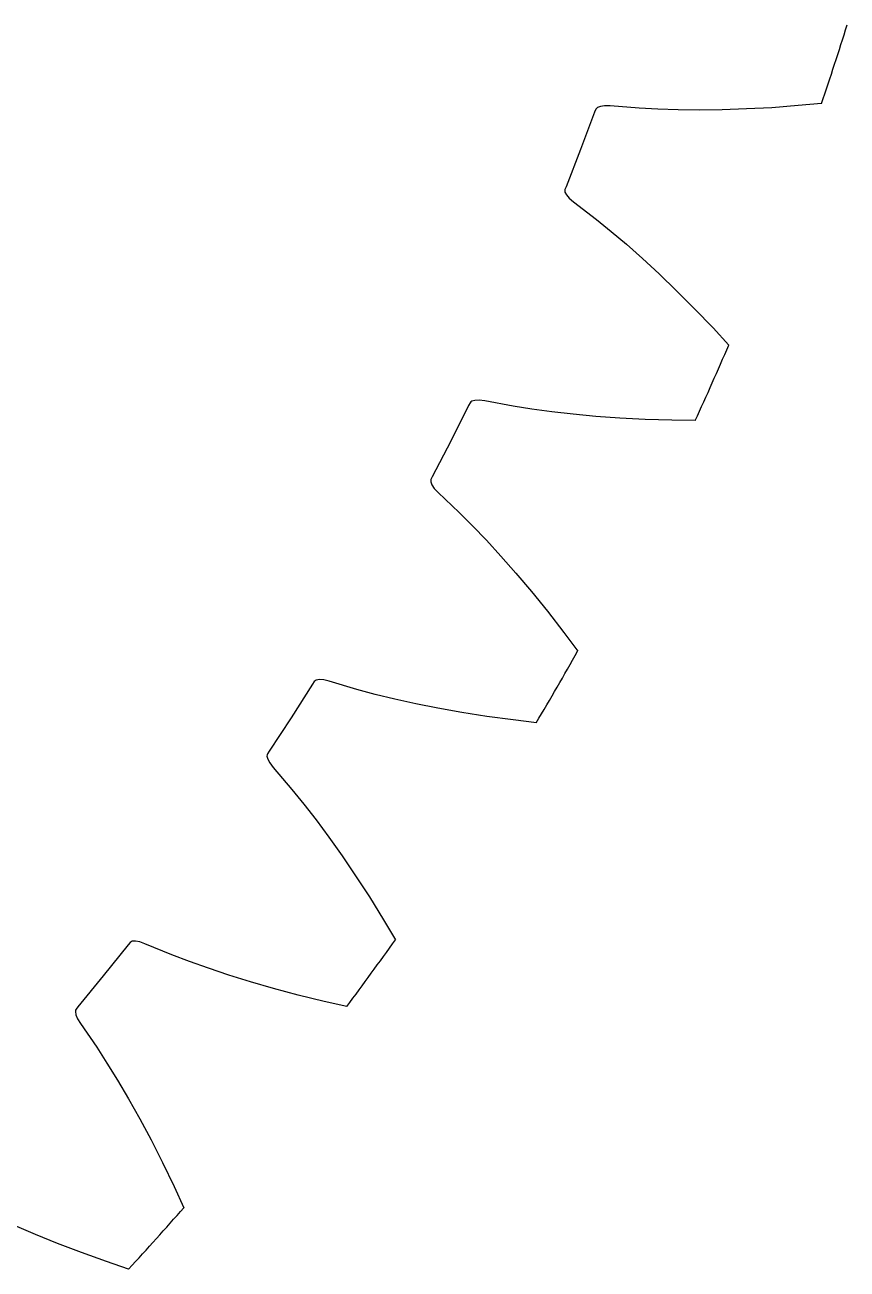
# Model space of a CAD drawing. Extents: x -300 to 395, y -300 to 300.
# Drawn here: x 210.8 to 286.5, y -203.5 to -89.1 of the extents above; entities that cross this region are included whole.
import ezdxf

# ---------------------------------------------------------------- set-up
doc = ezdxf.new("R2010")
doc.units = 0

msp = doc.modelspace()

# ---------------------------------------------------------------- linework, layer by layer
at = {"layer": 'layer1'}
for p, q in [((263.25, -97.12), (261.96, -100.56)), ((263.35, -96.85), (263.25, -97.12)), ((263.41, -96.77), (263.35, -96.85)), ((263.5, -96.69), (263.41, -96.77)), ((263.78, -96.58), (263.5, -96.69)), ((264.17, -96.53), (263.78, -96.58)), ((264.68, -96.54), (264.17, -96.53)), ((267.34, -96.75), (264.68, -96.54)), ((269.07, -96.84), (267.34, -96.75)), ((270.92, -96.9), (269.07, -96.84)), ((272.9, -96.92), (270.92, -96.9)), ((274.99, -96.89), (272.9, -96.92)), ((277.21, -96.82), (274.99, -96.89)), ((279.54, -96.7), (277.21, -96.82)), ((281.98, -96.51), (279.54, -96.7)), ((284.12, -96.31), (281.98, -96.51)), ((261.96, -100.56), (260.62, -103.98)), ((260.62, -103.98), (260.52, -104.24)), ((260.52, -104.24), (260.5, -104.35)), ((260.5, -104.35), (260.52, -104.46)), ((260.52, -104.46), (260.65, -104.73)), ((260.65, -104.73), (260.91, -105.03)), ((260.91, -105.03), (261.29, -105.36)), ((261.29, -105.36), (263.41, -106.98)), ((263.41, -106.98), (264.76, -108.08)), ((264.76, -108.08), (266.17, -109.27)), ((266.17, -109.27), (267.65, -110.58)), ((267.65, -110.58), (269.19, -112)), ((269.19, -112), (270.79, -113.54)), ((270.79, -113.54), (272.44, -115.19)), ((272.44, -115.19), (274.14, -116.96)), ((274.14, -116.96), (275.59, -118.54)), ((252.63, -123.62), (252.24, -123.63)), ((253.14, -123.68), (252.63, -123.62)), ((251.66, -124.1), (250.01, -127.39)), ((251.79, -123.85), (251.66, -124.1)), ((251.86, -123.77), (251.79, -123.85)), ((251.95, -123.71), (251.86, -123.77)), ((252.24, -123.63), (251.95, -123.71)), ((255.76, -124.17), (253.14, -123.68)), ((257.47, -124.44), (255.76, -124.17)), ((259.31, -124.69), (257.47, -124.44)), ((261.27, -124.91), (259.31, -124.69)), ((263.36, -125.11), (261.27, -124.91)), ((265.57, -125.27), (263.36, -125.11)), ((267.9, -125.39), (265.57, -125.27)), ((270.35, -125.46), (267.9, -125.39)), ((272.5, -125.48), (270.35, -125.46)), ((250.01, -127.39), (248.32, -130.65)), ((248.19, -130.9), (248.17, -131.01)), ((248.17, -131.01), (248.18, -131.12)), ((248.18, -131.12), (248.28, -131.4)), ((248.32, -130.65), (248.19, -130.9)), ((248.28, -131.4), (248.5, -131.72)), ((248.5, -131.72), (248.85, -132.1)), ((248.85, -132.1), (250.78, -133.93)), ((250.78, -133.93), (252.01, -135.16)), ((252.01, -135.16), (253.29, -136.5)), ((253.29, -136.5), (254.63, -137.95)), ((254.63, -137.95), (256.01, -139.53)), ((256.01, -139.53), (257.44, -141.22)), ((257.44, -141.22), (258.91, -143.03)), ((258.91, -143.03), (260.41, -144.98)), ((260.41, -144.98), (261.69, -146.7)), ((237.31, -149.73), (235.33, -152.82)), ((237.46, -149.49), (237.31, -149.73)), ((237.54, -149.42), (237.46, -149.49)), ((237.64, -149.36), (237.54, -149.42)), ((237.93, -149.32), (237.64, -149.36)), ((238.33, -149.35), (237.93, -149.32)), ((238.82, -149.46), (238.33, -149.35)), ((241.38, -150.22), (238.82, -149.46)), ((243.06, -150.67), (241.38, -150.22)), ((244.86, -151.11), (243.06, -150.67)), ((246.79, -151.54), (244.86, -151.11)), ((248.84, -151.95), (246.79, -151.54)), ((251.02, -152.34), (248.84, -151.95)), ((235.33, -152.82), (233.31, -155.89)), ((253.32, -152.7), (251.02, -152.34)), ((255.76, -153.03), (253.32, -152.7)), ((257.89, -153.28), (255.76, -153.03)), ((233.12, -156.23), (233.11, -156.35)), ((233.11, -156.35), (233.18, -156.63)), ((233.15, -156.13), (233.12, -156.23)), ((233.31, -155.89), (233.15, -156.13)), ((233.18, -156.63), (233.37, -156.98)), ((233.37, -156.98), (233.68, -157.39)), ((233.68, -157.39), (235.41, -159.41)), ((235.41, -159.41), (236.5, -160.76)), ((236.5, -160.76), (237.64, -162.23)), ((237.64, -162.23), (238.81, -163.81)), ((238.81, -163.81), (240.02, -165.52)), ((240.02, -165.52), (241.27, -167.36)), ((241.27, -167.36), (242.54, -169.31)), ((242.54, -169.31), (243.83, -171.4)), ((243.83, -171.4), (244.92, -173.25)), ((220.36, -173.71), (218.06, -176.58)), ((220.53, -173.49), (220.36, -173.71)), ((220.62, -173.43), (220.53, -173.49)), ((220.73, -173.39), (220.62, -173.43)), ((221.02, -173.37), (220.73, -173.39)), ((221.41, -173.44), (221.02, -173.37)), ((221.89, -173.61), (221.41, -173.44)), ((224.35, -174.63), (221.89, -173.61)), ((225.98, -175.25), (224.35, -174.63)), ((227.72, -175.87), (225.98, -175.25)), ((229.59, -176.5), (227.72, -175.87)), ((218.06, -176.58), (215.73, -179.42)), ((231.59, -177.13), (229.59, -176.5)), ((233.72, -177.74), (231.59, -177.13)), ((235.97, -178.34), (233.72, -177.74)), ((238.36, -178.93), (235.97, -178.34)), ((215.55, -179.64), (215.51, -179.74)), ((215.73, -179.42), (215.55, -179.64)), ((240.45, -179.4), (238.36, -178.93)), ((215.51, -179.74), (215.49, -179.86)), ((215.49, -179.86), (215.53, -180.15)), ((215.53, -180.15), (215.68, -180.51)), ((215.68, -180.51), (215.95, -180.95)), ((215.95, -180.95), (217.46, -183.14)), ((217.46, -183.14), (218.4, -184.6)), ((218.4, -184.6), (219.38, -186.18)), ((219.38, -186.18), (220.38, -187.88)), ((220.38, -187.88), (221.41, -189.71)), ((221.41, -189.71), (222.45, -191.66)), ((222.45, -191.66), (223.51, -193.74)), ((223.51, -193.74), (224.58, -195.95)), ((224.58, -195.95), (225.47, -197.9)), ((211.81, -200.37), (209.89, -199.53)), ((213.86, -201.2), (211.81, -200.37)), ((216.04, -202.03), (213.86, -201.2)), ((218.35, -202.86), (216.04, -202.03)), ((220.38, -203.55), (218.35, -202.86))]:
    msp.add_line(p, q, dxfattribs=at)
for start, end in [(341.274, 342.726), (335.274, 336.726), (329.274, 330.726), (323.274, 324.726), (317.274, 318.726)]:
    msp.add_arc((0, 0), 300, start, end, dxfattribs=at)
at = {"layer": 'layer3'}
for p, q in [((263.25, -97.12), (261.96, -100.56)), ((263.35, -96.85), (263.25, -97.12)), ((263.41, -96.77), (263.35, -96.85)), ((263.5, -96.69), (263.41, -96.77)), ((263.78, -96.58), (263.5, -96.69)), ((264.17, -96.53), (263.78, -96.58)), ((264.68, -96.54), (264.17, -96.53)), ((267.34, -96.75), (264.68, -96.54)), ((269.07, -96.84), (267.34, -96.75)), ((270.92, -96.9), (269.07, -96.84)), ((272.9, -96.92), (270.92, -96.9)), ((274.99, -96.89), (272.9, -96.92)), ((277.21, -96.82), (274.99, -96.89)), ((279.54, -96.7), (277.21, -96.82)), ((281.98, -96.51), (279.54, -96.7)), ((284.12, -96.31), (281.98, -96.51)), ((261.96, -100.56), (260.62, -103.98)), ((260.62, -103.98), (260.52, -104.24)), ((260.52, -104.24), (260.5, -104.35)), ((260.5, -104.35), (260.52, -104.46)), ((260.52, -104.46), (260.65, -104.73)), ((260.65, -104.73), (260.91, -105.03)), ((260.91, -105.03), (261.29, -105.36)), ((261.29, -105.36), (263.41, -106.98)), ((263.41, -106.98), (264.76, -108.08)), ((264.76, -108.08), (266.17, -109.27)), ((266.17, -109.27), (267.65, -110.58)), ((267.65, -110.58), (269.19, -112)), ((269.19, -112), (270.79, -113.54)), ((270.79, -113.54), (272.44, -115.19)), ((272.44, -115.19), (274.14, -116.96)), ((274.14, -116.96), (275.59, -118.54)), ((252.63, -123.62), (252.24, -123.63)), ((253.14, -123.68), (252.63, -123.62)), ((251.66, -124.1), (250.01, -127.39)), ((251.79, -123.85), (251.66, -124.1)), ((251.86, -123.77), (251.79, -123.85)), ((251.95, -123.71), (251.86, -123.77)), ((252.24, -123.63), (251.95, -123.71)), ((255.76, -124.17), (253.14, -123.68)), ((257.47, -124.44), (255.76, -124.17)), ((259.31, -124.69), (257.47, -124.44)), ((261.27, -124.91), (259.31, -124.69)), ((263.36, -125.11), (261.27, -124.91)), ((265.57, -125.27), (263.36, -125.11)), ((267.9, -125.39), (265.57, -125.27)), ((270.35, -125.46), (267.9, -125.39)), ((272.5, -125.48), (270.35, -125.46)), ((250.01, -127.39), (248.32, -130.65)), ((248.19, -130.9), (248.17, -131.01)), ((248.17, -131.01), (248.18, -131.12)), ((248.18, -131.12), (248.28, -131.4)), ((248.32, -130.65), (248.19, -130.9)), ((248.28, -131.4), (248.5, -131.72)), ((248.5, -131.72), (248.85, -132.1)), ((248.85, -132.1), (250.78, -133.93)), ((250.78, -133.93), (252.01, -135.16)), ((252.01, -135.16), (253.29, -136.5)), ((253.29, -136.5), (254.63, -137.95)), ((254.63, -137.95), (256.01, -139.53)), ((256.01, -139.53), (257.44, -141.22)), ((257.44, -141.22), (258.91, -143.03)), ((258.91, -143.03), (260.41, -144.98)), ((260.41, -144.98), (261.69, -146.7)), ((237.31, -149.73), (235.33, -152.82)), ((237.46, -149.49), (237.31, -149.73)), ((237.54, -149.42), (237.46, -149.49)), ((237.64, -149.36), (237.54, -149.42)), ((237.93, -149.32), (237.64, -149.36)), ((238.33, -149.35), (237.93, -149.32)), ((238.82, -149.46), (238.33, -149.35)), ((241.38, -150.22), (238.82, -149.46)), ((243.06, -150.67), (241.38, -150.22)), ((244.86, -151.11), (243.06, -150.67)), ((246.79, -151.54), (244.86, -151.11)), ((248.84, -151.95), (246.79, -151.54)), ((251.02, -152.34), (248.84, -151.95)), ((235.33, -152.82), (233.31, -155.89)), ((253.32, -152.7), (251.02, -152.34)), ((255.76, -153.03), (253.32, -152.7)), ((257.89, -153.28), (255.76, -153.03)), ((233.12, -156.23), (233.11, -156.35)), ((233.11, -156.35), (233.18, -156.63)), ((233.15, -156.13), (233.12, -156.23)), ((233.31, -155.89), (233.15, -156.13)), ((233.18, -156.63), (233.37, -156.98)), ((233.37, -156.98), (233.68, -157.39)), ((233.68, -157.39), (235.41, -159.41)), ((235.41, -159.41), (236.5, -160.76)), ((236.5, -160.76), (237.64, -162.23)), ((237.64, -162.23), (238.81, -163.81)), ((238.81, -163.81), (240.02, -165.52)), ((240.02, -165.52), (241.27, -167.36)), ((241.27, -167.36), (242.54, -169.31)), ((242.54, -169.31), (243.83, -171.4)), ((243.83, -171.4), (244.92, -173.25)), ((220.36, -173.71), (218.06, -176.58)), ((220.53, -173.49), (220.36, -173.71)), ((220.62, -173.43), (220.53, -173.49)), ((220.73, -173.39), (220.62, -173.43)), ((221.02, -173.37), (220.73, -173.39)), ((221.41, -173.44), (221.02, -173.37)), ((221.89, -173.61), (221.41, -173.44)), ((224.35, -174.63), (221.89, -173.61)), ((225.98, -175.25), (224.35, -174.63)), ((227.72, -175.87), (225.98, -175.25)), ((229.59, -176.5), (227.72, -175.87)), ((218.06, -176.58), (215.73, -179.42)), ((231.59, -177.13), (229.59, -176.5)), ((233.72, -177.74), (231.59, -177.13)), ((235.97, -178.34), (233.72, -177.74)), ((238.36, -178.93), (235.97, -178.34)), ((215.55, -179.64), (215.51, -179.74)), ((215.73, -179.42), (215.55, -179.64)), ((240.45, -179.4), (238.36, -178.93)), ((215.51, -179.74), (215.49, -179.86)), ((215.49, -179.86), (215.53, -180.15)), ((215.53, -180.15), (215.68, -180.51)), ((215.68, -180.51), (215.95, -180.95)), ((215.95, -180.95), (217.46, -183.14)), ((217.46, -183.14), (218.4, -184.6)), ((218.4, -184.6), (219.38, -186.18)), ((219.38, -186.18), (220.38, -187.88)), ((220.38, -187.88), (221.41, -189.71)), ((221.41, -189.71), (222.45, -191.66)), ((222.45, -191.66), (223.51, -193.74)), ((223.51, -193.74), (224.58, -195.95)), ((224.58, -195.95), (225.47, -197.9)), ((211.81, -200.37), (209.89, -199.53)), ((213.86, -201.2), (211.81, -200.37)), ((216.04, -202.03), (213.86, -201.2)), ((218.35, -202.86), (216.04, -202.03)), ((220.38, -203.55), (218.35, -202.86))]:
    msp.add_line(p, q, dxfattribs=at)
for start, end in [(341.274, 342.726), (335.274, 336.726), (329.274, 330.726), (323.274, 324.726), (317.274, 318.726)]:
    msp.add_arc((0, 0), 300, start, end, dxfattribs=at)

doc.saveas('drawing.dxf')
